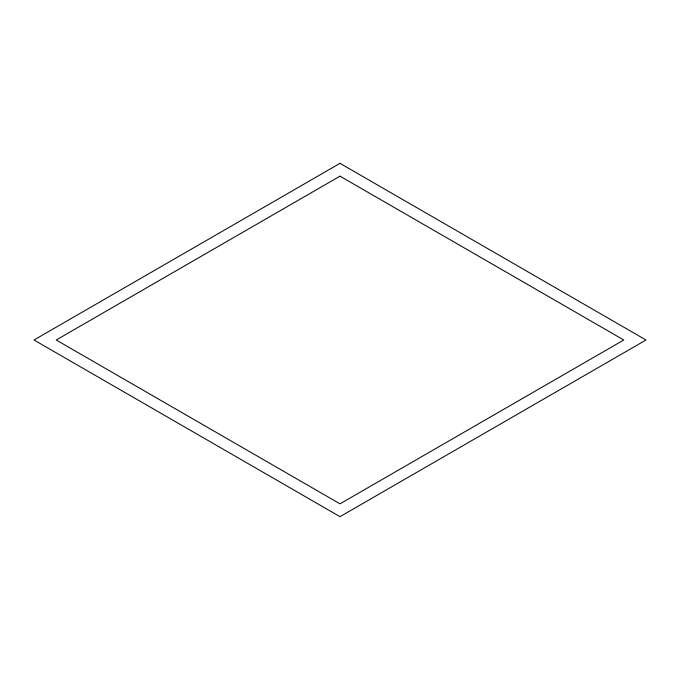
<?xml version="1.0" encoding="UTF-8"?>
<svg xmlns="http://www.w3.org/2000/svg" width="680" height="680" viewBox="0 0 680 680"><rect width="100%" height="100%" fill="white"/><g stroke="black" fill="none" stroke-linecap="round" stroke-linejoin="round"><path stroke-width="1.02" d="M340 163.336L34 340L340 516.664L646 340L340 163.336M340 176.162L56.219 340L340 503.837L623.781 340L340 176.162"/></g></svg>
